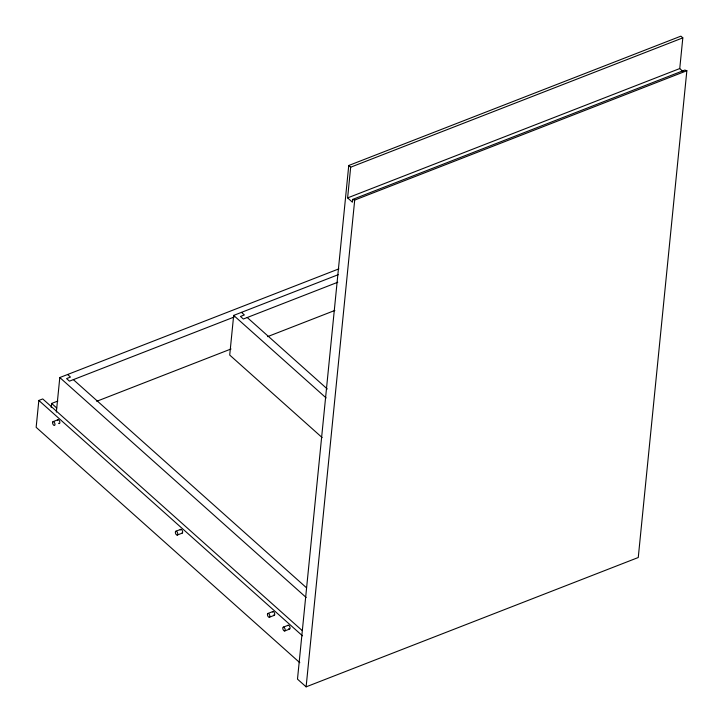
<?xml version="1.0" encoding="UTF-8"?>
<svg xmlns="http://www.w3.org/2000/svg" width="723" height="723" viewBox="0 0 723 723"><rect width="100%" height="100%" fill="white"/><g stroke="black" fill="none" stroke-linecap="round" stroke-linejoin="round"><path stroke-width="1.08" d="M302.178 630.555L42.729 398.933L38.834 400.452L36.15 427.32L299.81 662.702M51.234 407.618L51.649 403.452L57.858 401.039M56.349 412.128L59.801 377.542L338.906 268.857M338.219 274.695L233.674 315.409L229.715 355.065L322.151 437.587M348.757 165.486L297.487 679.141L306.118 686.85L638.264 557.514L686.85 70.727L684.826 70.068L352.679 199.412L352.408 202.187L347.609 197.903L350.673 167.203L348.757 165.486L680.894 36.15L682.819 37.867L679.747 68.568L682.946 71.423M306.118 686.85L354.704 200.063L686.85 70.727M350.673 167.203L682.819 37.867M347.609 197.903L679.747 68.568M234.216 316.999L69.453 381.157L66.579 378.59L70.474 377.072L67.6 374.505M337.786 282.241L243.335 319.024L240.452 316.457L244.356 314.939L241.473 312.372M96.701 401.292L231.026 348.983M267.555 336.647L334.857 310.438M53.032 421.654L57.912 419.756M175.879 531.242L180.75 529.344M177.252 535.056A2.024 1.03 68.7 0 0 177.081 531.956A2.024 1.03 68.7 0 0 175.355 532.435A2.024 1.03 68.7 0 0 177.252 535.056L182.124 533.158M267.908 613.475L272.788 611.568M269.381 617.243A2.024 1.03 68.7 0 0 269.11 614.089A2.024 1.03 68.7 0 0 267.447 614.74A2.024 1.03 68.7 0 0 269.381 617.243L274.261 615.345M283.289 627.157L288.17 625.259M284.699 630.962A2.024 1.03 68.7 0 0 284.491 627.844A2.024 1.03 68.7 0 0 282.792 628.377A2.024 1.03 68.7 0 0 284.699 630.962L289.571 629.064M352.679 199.412L354.704 200.063M247.23 317.505L327.284 388.974M233.674 315.409L326.109 397.93M73.357 379.638L306.534 587.808M59.801 377.542L306.181 597.496M51.649 403.452L56.701 407.971M38.834 400.452L302.485 635.833M287.772 625.675A2.024 1.03 68.7 0 1 289.272 625.82A2.024 1.03 68.7 0 1 290.04 628.414A2.024 1.03 68.7 0 1 288.667 628.721M272.408 612.01A2.024 1.03 68.7 0 1 273.89 612.074A2.024 1.03 68.7 0 1 274.704 614.667A2.024 1.03 68.7 0 1 273.366 615.056M180.515 529.48A2.024 1.03 68.7 0 1 182.431 530.971A2.024 1.03 68.7 0 1 181.844 533.158M180.244 530.104A2.024 1.03 68.7 0 1 180.343 529.742M57.46 420.587A2.024 1.03 68.7 0 1 58.798 420.027A2.024 1.03 68.7 0 1 59.855 422.684A2.024 1.03 68.7 0 1 58.518 423.253M52.58 422.485A2.024 1.03 68.7 0 0 54.261 425.458A2.024 1.03 68.7 0 0 54.505 422.666A2.024 1.03 68.7 0 0 52.58 422.485"/></g></svg>
